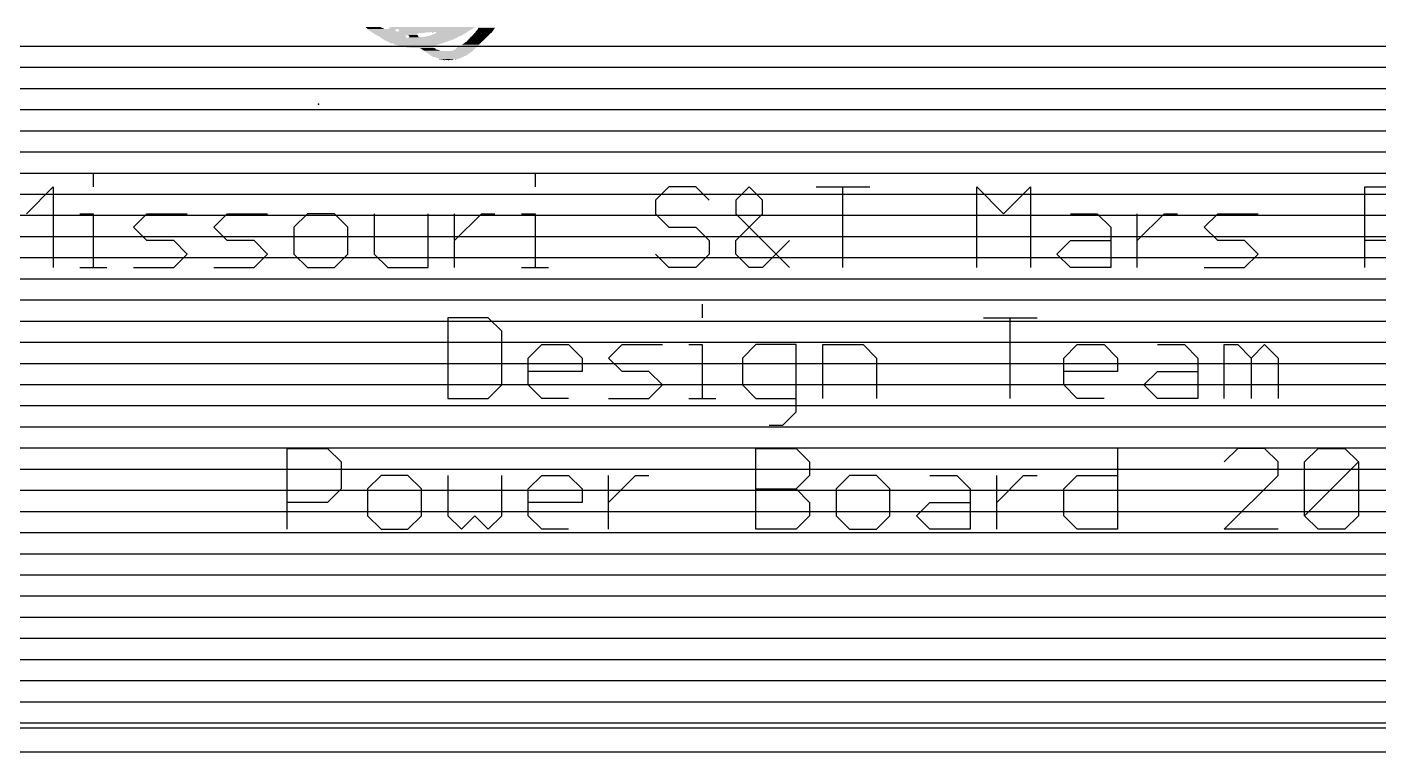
# Model space of a CAD drawing. Extents: x -0.64 to 6, y -0.15 to 7.8.
# Drawn here: x 4.2 to 5.222, y -0.15 to 0.398 of the extents above; entities that cross this region are included whole.
import ezdxf

# ---------------------------------------------------------------- set-up
doc = ezdxf.new("R2010")
doc.units = 0
for name, color, linetype in [('1', 22, 'CONTINUOUS'), ('16', 175, 'CONTINUOUS'), ('20', 6, 'CONTINUOUS'), ('21', 253, 'CONTINUOUS'), ('23', 7, 'CONTINUOUS')]:
    doc.layers.add(name, color=color, linetype=linetype)

# ---------------------------------------------------------------- blocks, each defined once
blk = doc.blocks.new('RECT')
blk.add_solid([(-0.5, -0.5), (0.5, -0.5), (-0.5, 0.5), (0.5, 0.5)])

msp = doc.modelspace()

# ---------------------------------------------------------------- linework, layer by layer
at = {"layer": '1'}
for p, q in [((3.222, 0.384), (5.732, 0.384)), ((3.222, 0.368), (5.732, 0.368)), ((3.222, 0.352), (5.732, 0.352)), ((3.222, 0.336), (5.732, 0.336)), ((3.222, 0.32), (5.732, 0.32)), ((3.222, 0.304), (5.732, 0.304)), ((3.222, 0.288), (5.732, 0.288)), ((3.222, 0.272), (5.732, 0.272)), ((3.222, 0.256), (5.732, 0.256)), ((3.222, 0.24), (5.732, 0.24)), ((3.222, 0.224), (5.732, 0.224)), ((3.222, 0.208), (5.732, 0.208)), ((3.222, 0.192), (5.732, 0.192)), ((3.222, 0.176), (5.732, 0.176)), ((3.222, 0.16), (5.732, 0.16)), ((3.222, 0.144), (5.732, 0.144)), ((3.222, 0.128), (5.732, 0.128)), ((3.222, 0.112), (5.503349, 0.112)), ((3.222, 0.096), (5.480336, 0.096)), ((3.222, 0.08), (5.465707, 0.08)), ((3.222, 0.064), (5.456469, 0.064)), ((3.222, 0.048), (5.450869, 0.048)), ((3.222, 0.032), (5.447, 0.032)), ((3.222, 0.016), (5.447, 0.016)), ((3.222, 0), (5.448726, 0)), ((3.222, -0.016), (5.453013, -0.016)), ((3.222, -0.032), (5.461088, -0.032)), ((3.222, -0.048), (5.472336, -0.048)), ((3.222, -0.064), (5.489492, -0.064)), ((3.222001, -0.08), (5.525244, -0.08)), ((3.216364, -0.096), (5.732, -0.096)), ((-0.172, -0.112), (5.732, -0.112)), ((-0.172, -0.128), (5.732, -0.128)), ((5.732, -0.132), (-0.172, -0.132))]:
    msp.add_line(p, q, dxfattribs=at)
at = {"layer": '16'}
for p, q in [((2.656, 0.384), (5.732, 0.384)), ((2.656, 0.368), (5.732, 0.368)), ((2.656, 0.352), (5.732, 0.352)), ((2.656, 0.336), (5.732, 0.336)), ((2.656, 0.32), (5.732, 0.32)), ((2.654216, 0.304), (5.732, 0.304)), ((2.651034, 0.288), (5.732, 0.288)), ((2.647851, 0.272), (5.732, 0.272)), ((2.644668, 0.256), (5.732, 0.256)), ((2.641416, 0.24), (5.732, 0.24)), ((2.634788, 0.224), (5.732, 0.224)), ((2.628161, 0.208), (5.732, 0.208)), ((2.621534, 0.192), (5.732, 0.192)), ((2.614906, 0.176), (5.732, 0.176)), ((2.605257, 0.16), (5.732, 0.16)), ((2.594566, 0.144), (5.732, 0.144)), ((2.583876, 0.128), (5.732, 0.128)), ((2.573185, 0.112), (5.503349, 0.112)), ((2.557744, 0.096), (5.480336, 0.096)), ((2.541744, 0.08), (5.465707, 0.08)), ((2.525744, 0.064), (5.456469, 0.064)), ((2.504807, 0.048), (5.450869, 0.048)), ((2.480861, 0.032), (5.447, 0.032)), ((2.456188, 0.016), (5.447, 0.016)), ((2.41756, 0), (5.448726, 0)), ((2.367305, -0.016), (5.453013, -0.016)), ((0.598059, -0.032), (5.461088, -0.032)), ((0.591221, -0.048), (5.472336, -0.048)), ((0.581664, -0.064), (5.489492, -0.064)), ((0.565664, -0.08), (5.525244, -0.08)), ((0.539684, -0.096), (5.732, -0.096)), ((-0.172, -0.112), (5.732, -0.112)), ((-0.172, -0.128), (5.732, -0.128)), ((5.732, -0.132), (-0.172, -0.132))]:
    msp.add_line(p, q, dxfattribs=at)
at = {"layer": '20'}
msp.add_line((-0.19, -0.15), (5.75, -0.15), dxfattribs=at)
at = {"layer": '21'}
for p, q in [((4.249634, 0.287727), (4.249634, 0.277552)), ((4.58388, 0.287727), (4.58388, 0.277552)), ((4.199038, 0.257201), (4.219388, 0.277552)), ((4.219388, 0.277552), (4.219388, 0.2165)), ((4.685166, 0.277552), (4.674991, 0.267377)), ((4.705517, 0.277552), (4.685166, 0.277552)), ((4.715692, 0.267377), (4.705517, 0.277552)), ((4.745938, 0.277552), (4.735763, 0.267377)), ((4.756113, 0.267377), (4.745938, 0.277552)), ((4.796534, 0.277552), (4.837236, 0.277552)), ((4.816885, 0.2165), (4.816885, 0.277552)), ((4.918078, 0.2165), (4.918078, 0.277552)), ((4.918078, 0.277552), (4.938429, 0.257201)), ((4.938429, 0.257201), (4.95878, 0.277552)), ((4.95878, 0.277552), (4.95878, 0.2165)), ((5.211809, 0.2165), (5.211809, 0.277552)), ((5.211809, 0.277552), (5.242335, 0.277552)), ((4.674991, 0.267377), (4.674991, 0.257201)), ((4.735763, 0.267377), (4.735763, 0.257201)), ((4.756113, 0.257201), (4.756113, 0.267377)), ((4.239459, 0.257201), (4.249634, 0.257201)), ((4.249634, 0.257201), (4.249634, 0.2165)), ((4.279973, 0.247026), (4.290149, 0.257201)), ((4.290149, 0.257201), (4.320675, 0.257201)), ((4.340745, 0.247026), (4.350921, 0.257201)), ((4.350921, 0.257201), (4.381447, 0.257201)), ((4.411693, 0.257201), (4.401517, 0.247026)), ((4.432043, 0.257201), (4.411693, 0.257201)), ((4.442219, 0.247026), (4.432043, 0.257201)), ((4.462289, 0.257201), (4.462289, 0.226675)), ((4.502991, 0.2165), (4.502991, 0.257201)), ((4.523061, 0.2165), (4.523061, 0.257201)), ((4.523061, 0.236851), (4.543412, 0.257201)), ((4.543412, 0.257201), (4.553587, 0.257201)), ((4.573704, 0.257201), (4.58388, 0.257201)), ((4.58388, 0.257201), (4.58388, 0.2165)), ((4.674991, 0.257201), (4.685166, 0.247026)), ((4.735763, 0.236851), (4.756113, 0.257201)), ((4.735763, 0.257201), (4.776464, 0.2165)), ((4.989025, 0.257201), (5.009376, 0.257201)), ((5.009376, 0.257201), (5.019552, 0.247026)), ((5.039622, 0.2165), (5.039622, 0.257201)), ((5.039622, 0.236851), (5.059973, 0.257201)), ((5.059973, 0.257201), (5.070148, 0.257201)), ((5.090265, 0.247026), (5.100441, 0.257201)), ((5.100441, 0.257201), (5.130967, 0.257201)), ((4.290149, 0.236851), (4.279973, 0.247026)), ((4.350921, 0.236851), (4.340745, 0.247026)), ((4.401517, 0.247026), (4.401517, 0.226675)), ((4.442219, 0.226675), (4.442219, 0.247026)), ((4.685166, 0.247026), (4.705517, 0.247026)), ((4.705517, 0.247026), (4.715692, 0.236851)), ((5.019552, 0.247026), (5.019552, 0.2165)), ((5.100441, 0.236851), (5.090265, 0.247026)), ((4.3105, 0.236851), (4.290149, 0.236851)), ((4.320675, 0.226675), (4.3105, 0.236851)), ((4.371271, 0.236851), (4.350921, 0.236851)), ((4.381447, 0.226675), (4.371271, 0.236851)), ((4.715692, 0.236851), (4.715692, 0.226675)), ((4.735763, 0.226675), (4.735763, 0.236851)), ((4.776464, 0.236851), (4.756113, 0.2165)), ((4.97885, 0.226675), (4.989025, 0.236851)), ((4.989025, 0.236851), (5.019552, 0.236851)), ((5.120791, 0.236851), (5.100441, 0.236851)), ((5.130967, 0.226675), (5.120791, 0.236851)), ((5.242335, 0.236851), (5.211809, 0.236851)), ((4.3105, 0.2165), (4.320675, 0.226675)), ((4.371271, 0.2165), (4.381447, 0.226675)), ((4.401517, 0.226675), (4.411693, 0.2165)), ((4.432043, 0.2165), (4.442219, 0.226675)), ((4.462289, 0.226675), (4.472464, 0.2165)), ((4.685166, 0.2165), (4.674991, 0.226675)), ((4.715692, 0.226675), (4.705517, 0.2165)), ((4.745938, 0.2165), (4.735763, 0.226675)), ((4.989025, 0.2165), (4.97885, 0.226675)), ((5.120791, 0.2165), (5.130967, 0.226675)), ((4.239459, 0.2165), (4.25981, 0.2165)), ((4.279973, 0.2165), (4.3105, 0.2165)), ((4.340745, 0.2165), (4.371271, 0.2165)), ((4.411693, 0.2165), (4.432043, 0.2165)), ((4.472464, 0.2165), (4.502991, 0.2165)), ((4.573704, 0.2165), (4.594055, 0.2165)), ((4.705517, 0.2165), (4.685166, 0.2165)), ((4.756113, 0.2165), (4.745938, 0.2165)), ((5.019552, 0.2165), (4.989025, 0.2165)), ((5.090265, 0.2165), (5.120791, 0.2165)), ((4.710488, 0.188727), (4.710488, 0.178552)), ((4.517997, 0.178552), (4.517997, 0.1175)), ((4.548523, 0.178552), (4.517997, 0.178552)), ((4.558698, 0.168377), (4.548523, 0.178552)), ((4.923143, 0.178552), (4.963844, 0.178552)), ((4.943494, 0.1175), (4.943494, 0.178552)), ((4.558698, 0.127675), (4.558698, 0.168377)), ((4.578769, 0.148026), (4.588944, 0.158201)), ((4.588944, 0.158201), (4.609295, 0.158201)), ((4.609295, 0.158201), (4.61947, 0.148026)), ((4.639541, 0.148026), (4.649716, 0.158201)), ((4.649716, 0.158201), (4.680242, 0.158201)), ((4.700313, 0.158201), (4.710488, 0.158201)), ((4.710488, 0.158201), (4.710488, 0.1175)), ((4.751003, 0.158201), (4.740827, 0.148026)), ((4.781529, 0.158201), (4.751003, 0.158201)), ((4.781529, 0.107325), (4.781529, 0.158201)), ((4.801599, 0.1175), (4.801599, 0.158201)), ((4.801599, 0.158201), (4.832125, 0.158201)), ((4.832125, 0.158201), (4.842301, 0.148026)), ((4.983915, 0.148026), (4.99409, 0.158201)), ((4.99409, 0.158201), (5.014441, 0.158201)), ((5.014441, 0.158201), (5.024616, 0.148026)), ((5.054862, 0.158201), (5.075213, 0.158201)), ((5.075213, 0.158201), (5.085388, 0.148026)), ((5.105459, 0.1175), (5.105459, 0.158201)), ((5.105459, 0.158201), (5.115634, 0.158201)), ((5.115634, 0.158201), (5.125809, 0.148026)), ((5.125809, 0.148026), (5.135985, 0.158201)), ((5.135985, 0.158201), (5.14616, 0.148026)), ((4.578769, 0.127675), (4.578769, 0.148026)), ((4.61947, 0.148026), (4.61947, 0.137851)), ((4.649716, 0.137851), (4.639541, 0.148026)), ((4.740827, 0.148026), (4.740827, 0.127675)), ((4.842301, 0.148026), (4.842301, 0.1175)), ((4.983915, 0.127675), (4.983915, 0.148026)), ((5.024616, 0.148026), (5.024616, 0.137851)), ((5.085388, 0.148026), (5.085388, 0.1175)), ((5.125809, 0.148026), (5.125809, 0.1175)), ((5.14616, 0.148026), (5.14616, 0.1175)), ((4.61947, 0.137851), (4.578769, 0.137851)), ((4.670067, 0.137851), (4.649716, 0.137851)), ((4.680242, 0.127675), (4.670067, 0.137851)), ((5.024616, 0.137851), (4.983915, 0.137851)), ((5.044687, 0.127675), (5.054862, 0.137851)), ((5.054862, 0.137851), (5.085388, 0.137851)), ((4.548523, 0.1175), (4.558698, 0.127675)), ((4.588944, 0.1175), (4.578769, 0.127675)), ((4.670067, 0.1175), (4.680242, 0.127675)), ((4.740827, 0.127675), (4.751003, 0.1175)), ((4.99409, 0.1175), (4.983915, 0.127675)), ((5.054862, 0.1175), (5.044687, 0.127675)), ((4.517997, 0.1175), (4.548523, 0.1175)), ((4.609295, 0.1175), (4.588944, 0.1175)), ((4.639541, 0.1175), (4.670067, 0.1175)), ((4.700313, 0.1175), (4.720663, 0.1175)), ((4.751003, 0.1175), (4.781529, 0.1175)), ((5.014441, 0.1175), (4.99409, 0.1175)), ((5.085388, 0.1175), (5.054862, 0.1175)), ((4.771353, 0.097149), (4.781529, 0.107325)), ((4.761178, 0.097149), (4.771353, 0.097149)), ((4.396453, 0.0185), (4.396453, 0.079552)), ((4.396453, 0.079552), (4.426979, 0.079552)), ((4.426979, 0.079552), (4.437155, 0.069377)), ((4.750956, 0.0185), (4.750956, 0.079552)), ((4.750956, 0.079552), (4.781482, 0.079552)), ((4.781482, 0.079552), (4.791657, 0.069377)), ((5.024616, 0.079552), (5.024616, 0.0185)), ((5.115634, 0.079552), (5.105459, 0.069377)), ((5.135985, 0.079552), (5.115634, 0.079552)), ((5.14616, 0.069377), (5.135985, 0.079552)), ((5.16623, 0.069377), (5.176406, 0.079552)), ((5.176406, 0.079552), (5.196757, 0.079552)), ((5.196757, 0.079552), (5.206932, 0.069377)), ((4.437155, 0.069377), (4.437155, 0.049026)), ((4.791657, 0.069377), (4.791657, 0.059201)), ((5.14616, 0.059201), (5.14616, 0.069377)), ((5.16623, 0.028675), (5.16623, 0.069377)), ((5.16623, 0.028675), (5.206932, 0.069377)), ((5.206932, 0.069377), (5.206932, 0.028675)), ((4.4674, 0.059201), (4.457225, 0.049026)), ((4.487751, 0.059201), (4.4674, 0.059201)), ((4.497926, 0.049026), (4.487751, 0.059201)), ((4.517997, 0.059201), (4.517997, 0.028675)), ((4.558698, 0.028675), (4.558698, 0.059201)), ((4.578769, 0.049026), (4.588944, 0.059201)), ((4.588944, 0.059201), (4.609295, 0.059201)), ((4.609295, 0.059201), (4.61947, 0.049026)), ((4.639541, 0.0185), (4.639541, 0.059201)), ((4.639541, 0.038851), (4.659891, 0.059201)), ((4.659891, 0.059201), (4.670067, 0.059201)), ((4.791657, 0.059201), (4.781482, 0.049026)), ((4.821903, 0.059201), (4.811728, 0.049026)), ((4.842254, 0.059201), (4.821903, 0.059201)), ((4.852429, 0.049026), (4.842254, 0.059201)), ((4.882675, 0.059201), (4.903026, 0.059201)), ((4.903026, 0.059201), (4.913201, 0.049026)), ((4.933272, 0.0185), (4.933272, 0.059201)), ((4.933272, 0.038851), (4.953622, 0.059201)), ((4.953622, 0.059201), (4.963798, 0.059201)), ((4.983915, 0.049026), (4.99409, 0.059201)), ((4.99409, 0.059201), (5.024616, 0.059201)), ((5.105459, 0.0185), (5.14616, 0.059201)), ((4.437155, 0.049026), (4.426979, 0.038851)), ((4.457225, 0.049026), (4.457225, 0.028675)), ((4.497926, 0.028675), (4.497926, 0.049026)), ((4.578769, 0.028675), (4.578769, 0.049026)), ((4.61947, 0.049026), (4.61947, 0.038851)), ((4.750956, 0.049026), (4.781482, 0.049026)), ((4.781482, 0.049026), (4.791657, 0.038851)), ((4.811728, 0.049026), (4.811728, 0.028675)), ((4.852429, 0.028675), (4.852429, 0.049026)), ((4.913201, 0.049026), (4.913201, 0.0185)), ((4.983915, 0.028675), (4.983915, 0.049026)), ((4.426979, 0.038851), (4.396453, 0.038851)), ((4.61947, 0.038851), (4.578769, 0.038851)), ((4.791657, 0.038851), (4.791657, 0.028675)), ((4.8725, 0.028675), (4.882675, 0.038851)), ((4.882675, 0.038851), (4.913201, 0.038851)), ((4.457225, 0.028675), (4.4674, 0.0185)), ((4.487751, 0.0185), (4.497926, 0.028675)), ((4.517997, 0.028675), (4.528172, 0.0185)), ((4.528172, 0.0185), (4.538348, 0.028675)), ((4.538348, 0.028675), (4.548523, 0.0185)), ((4.548523, 0.0185), (4.558698, 0.028675)), ((4.588944, 0.0185), (4.578769, 0.028675)), ((4.791657, 0.028675), (4.781482, 0.0185)), ((4.811728, 0.028675), (4.821903, 0.0185)), ((4.842254, 0.0185), (4.852429, 0.028675)), ((4.882675, 0.0185), (4.8725, 0.028675)), ((4.99409, 0.0185), (4.983915, 0.028675)), ((5.176406, 0.0185), (5.16623, 0.028675)), ((5.206932, 0.028675), (5.196757, 0.0185)), ((4.4674, 0.0185), (4.487751, 0.0185)), ((4.609295, 0.0185), (4.588944, 0.0185)), ((4.781482, 0.0185), (4.750956, 0.0185)), ((4.821903, 0.0185), (4.842254, 0.0185)), ((4.913201, 0.0185), (4.882675, 0.0185)), ((5.024616, 0.0185), (4.99409, 0.0185)), ((5.14616, 0.0185), (5.105459, 0.0185)), ((5.196757, 0.0185), (5.176406, 0.0185))]:
    msp.add_line(p, q, dxfattribs=at)
at = {"layer": '23'}
msp.add_point((4.42, 0.34), dxfattribs=at)

# ---------------------------------------------------------------- block references
at = {"layer": '21', "yscale": 0.0002}
for p, xscale in [((4.4616, 0.39835), 0.011), ((4.4619, 0.39815), 0.0116), ((4.4622, 0.39795), 0.0118), ((4.4625, 0.39775), 0.012), ((4.4628, 0.39755), 0.0122), ((4.4631, 0.39735), 0.0124), ((4.4634, 0.39715), 0.0126), ((4.4637, 0.39695), 0.0128), ((4.4682, 0.39675), 0.0214), ((4.4682, 0.39655), 0.021), ((4.4681, 0.39635), 0.0204), ((4.4682, 0.39615), 0.0202), ((4.4683, 0.39595), 0.02), ((4.4684, 0.39575), 0.0198), ((4.4687, 0.39555), 0.0196), ((4.4692, 0.39535), 0.0194), ((4.4695, 0.39515), 0.0192), ((4.4966, 0.39495), 0.073), ((4.4965, 0.39475), 0.0724), ((4.4828, 0.39455), 0.0446), ((4.4811, 0.39435), 0.0408), ((4.4807, 0.39415), 0.0392), ((4.4792, 0.39395), 0.0354), ((4.4788, 0.39375), 0.0342), ((4.4787, 0.39355), 0.0336), ((4.4785, 0.39335), 0.0328), ((4.4787, 0.39315), 0.0324), ((4.479, 0.39295), 0.0318), ((4.4791, 0.39275), 0.0316), ((4.4793, 0.39255), 0.0312), ((4.4753, 0.39235), 0.0228), ((4.4753, 0.39215), 0.022), ((4.4754, 0.39195), 0.0218), ((4.4756, 0.39175), 0.021), ((4.4758, 0.39155), 0.0206), ((4.476, 0.39135), 0.0202), ((4.4762, 0.39115), 0.0198), ((4.4763, 0.39095), 0.0196), ((4.4765, 0.39075), 0.0196), ((4.4768, 0.39055), 0.0194), ((4.477, 0.39035), 0.0194), ((4.4958, 0.39015), 0.0566), ((4.4957, 0.38995), 0.056), ((4.4956, 0.38975), 0.0554), ((4.4956, 0.38955), 0.0546), ((4.4956, 0.38935), 0.0538), ((4.4955, 0.38915), 0.0532), ((4.4954, 0.38895), 0.0522), ((4.4954, 0.38875), 0.0514), ((4.4756, 0.39695), 0.007), ((4.5048, 0.39715), 0.0634), ((4.5051, 0.39735), 0.0632), ((4.5054, 0.39755), 0.0634), ((4.5056, 0.39775), 0.0634), ((4.5061, 0.39835), 0.064), ((4.506, 0.39815), 0.0638), ((4.5059, 0.39795), 0.0636), ((4.5078, 0.39695), 0.0566), ((4.5082, 0.39675), 0.0554), ((4.5069, 0.39515), 0.0528), ((4.5081, 0.39655), 0.0548), ((4.5072, 0.39535), 0.053), ((4.5081, 0.39635), 0.0544), ((4.5076, 0.39575), 0.0534), ((4.5074, 0.39555), 0.053), ((4.508, 0.39615), 0.0538), ((4.5078, 0.39595), 0.0534), ((4.4915, 0.39235), 0.0072), ((4.5062, 0.39035), 0.0366), ((4.4917, 0.39215), 0.0068), ((4.5066, 0.39055), 0.0366), ((4.4919, 0.39195), 0.0068), ((4.4922, 0.39075), 0.0074), ((4.492, 0.39175), 0.0066), ((4.4921, 0.39155), 0.0068), ((4.4921, 0.39135), 0.0068), ((4.4922, 0.39115), 0.007), ((4.4922, 0.39095), 0.007), ((4.4968, 0.39075), 0.0006), ((4.5117, 0.39075), 0.0272), ((4.5126, 0.39095), 0.0262), ((4.5133, 0.39115), 0.0256), ((4.514, 0.39135), 0.025), ((4.5147, 0.39155), 0.0244), ((4.5153, 0.39175), 0.024), ((4.5159, 0.39195), 0.0236), ((4.5165, 0.39215), 0.0236), ((4.517, 0.39235), 0.0234), ((4.5175, 0.39255), 0.0232), ((4.5066, 0.39455), 0.0006), ((4.5179, 0.39275), 0.0232), ((4.5184, 0.39295), 0.023), ((4.5188, 0.39315), 0.023), ((4.5192, 0.39335), 0.023), ((4.5196, 0.39355), 0.0226), ((4.52, 0.39375), 0.0226), ((4.5207, 0.39455), 0.0236), ((4.5206, 0.39435), 0.023), ((4.5205, 0.39415), 0.0228), ((4.5203, 0.39395), 0.0224), ((4.5393, 0.38875), 0.012), ((4.5395, 0.38895), 0.012), ((4.5397, 0.38915), 0.012), ((4.5399, 0.38935), 0.012), ((4.5401, 0.38955), 0.012), ((4.5403, 0.38975), 0.012), ((4.5405, 0.38995), 0.012), ((4.5408, 0.39035), 0.0122), ((4.5407, 0.39015), 0.012), ((4.541, 0.39055), 0.0122), ((4.5412, 0.39075), 0.0122), ((4.5414, 0.39095), 0.0122), ((4.5416, 0.39115), 0.0122), ((4.5418, 0.39135), 0.0122), ((4.5421, 0.39155), 0.012), ((4.5423, 0.39175), 0.012), ((4.5425, 0.39195), 0.012), ((4.5428, 0.39235), 0.0122), ((4.5427, 0.39215), 0.012), ((4.543, 0.39255), 0.0122), ((4.5432, 0.39275), 0.0122), ((4.5434, 0.39295), 0.0122), ((4.5436, 0.39315), 0.0122), ((4.5438, 0.39335), 0.0122), ((4.544, 0.39355), 0.0122), ((4.5442, 0.39375), 0.0122), ((4.5445, 0.39395), 0.0124), ((4.5448, 0.39415), 0.0126), ((4.545, 0.39455), 0.0126), ((4.5449, 0.39435), 0.0124), ((4.5452, 0.39475), 0.0126), ((4.5454, 0.39515), 0.0126), ((4.5453, 0.39495), 0.0124), ((4.5456, 0.39535), 0.0126), ((4.5458, 0.39555), 0.0126), ((4.5459, 0.39575), 0.0124), ((4.5461, 0.39595), 0.0124), ((4.5463, 0.39615), 0.0124), ((4.5464, 0.39635), 0.0122), ((4.5467, 0.39675), 0.0124), ((4.5466, 0.39655), 0.0122), ((4.5471, 0.39775), 0.0128), ((4.547, 0.39755), 0.0126), ((4.547, 0.39735), 0.0126), ((4.5469, 0.39715), 0.0124), ((4.5468, 0.39695), 0.0122), ((4.5474, 0.39815), 0.013), ((4.5473, 0.39795), 0.0128), ((4.5475, 0.39835), 0.0128), ((4.4952, 0.38855), 0.0506), ((4.4952, 0.38835), 0.0494), ((4.4951, 0.38815), 0.0484), ((4.495, 0.38795), 0.0474), ((4.4949, 0.38775), 0.0464), ((4.4949, 0.38755), 0.0456), ((4.4948, 0.38735), 0.0446), ((4.4949, 0.38715), 0.0432), ((4.4947, 0.38695), 0.0424), ((4.4945, 0.38675), 0.0416), ((4.4944, 0.38655), 0.0406), ((4.4944, 0.38635), 0.0398), ((4.4944, 0.38615), 0.0386), ((4.4948, 0.38595), 0.0366), ((4.4947, 0.38575), 0.0356), ((4.4946, 0.38555), 0.0346), ((4.4944, 0.38535), 0.0338), ((4.4943, 0.38515), 0.0328), ((4.4944, 0.38495), 0.0314), ((4.4947, 0.38475), 0.0296), ((4.4946, 0.38455), 0.0286), ((4.4945, 0.38435), 0.0276), ((4.4944, 0.38415), 0.0266), ((4.4945, 0.38395), 0.0256), ((4.4949, 0.38375), 0.0244), ((4.4958, 0.38355), 0.0222), ((4.4962, 0.38335), 0.0214), ((4.4965, 0.38315), 0.0208), ((4.497, 0.38295), 0.0202), ((4.4988, 0.38275), 0.0174), ((4.5022, 0.38255), 0.0114), ((4.5029, 0.38235), 0.0108), ((4.5031, 0.38215), 0.0108), ((4.5033, 0.38195), 0.0108), ((4.5034, 0.38175), 0.0106), ((4.5037, 0.38155), 0.0108), ((4.5043, 0.38135), 0.0108), ((4.5048, 0.38115), 0.0114), ((4.5054, 0.38095), 0.0118), ((4.5058, 0.38075), 0.0122), ((4.5063, 0.38055), 0.0128), ((4.5072, 0.38035), 0.0142), ((4.5185, 0.38015), 0.036), ((4.5184, 0.37995), 0.0354), ((4.5186, 0.37975), 0.035), ((4.5185, 0.37955), 0.0344), ((4.5184, 0.37935), 0.0338), ((4.5183, 0.37915), 0.0332), ((4.5184, 0.37895), 0.0326), ((4.5184, 0.37875), 0.0318), ((4.5184, 0.37855), 0.0314), ((4.5276, 0.38035), 0.0178), ((4.5286, 0.38055), 0.0162), ((4.5294, 0.38075), 0.015), ((4.5299, 0.38095), 0.0148), ((4.5302, 0.38115), 0.0146), ((4.5304, 0.38135), 0.0146), ((4.5307, 0.38155), 0.0144), ((4.5309, 0.38175), 0.0144), ((4.5312, 0.38195), 0.0142), ((4.5244, 0.38235), 0.0002), ((4.5315, 0.38215), 0.014), ((4.5249, 0.38255), 0.0004), ((4.5318, 0.38235), 0.0138), ((4.5253, 0.38275), 0.0004), ((4.5258, 0.38295), 0.0002), ((4.5323, 0.38255), 0.0132), ((4.526, 0.38315), 0.0002), ((4.5325, 0.38275), 0.0132), ((4.5328, 0.38295), 0.013), ((4.5266, 0.38355), 0.0002), ((4.533, 0.38315), 0.013), ((4.5332, 0.38335), 0.013), ((4.527, 0.38375), 0.0002), ((4.5273, 0.38395), 0.0004), ((4.5335, 0.38355), 0.0128), ((4.5337, 0.38375), 0.0128), ((4.534, 0.38415), 0.013), ((4.5342, 0.38435), 0.013), ((4.534, 0.38395), 0.0126), ((4.5345, 0.38455), 0.0128), ((4.5347, 0.38475), 0.0128), ((4.5349, 0.38495), 0.0128), ((4.5352, 0.38515), 0.0126), ((4.5354, 0.38535), 0.0126), ((4.5356, 0.38555), 0.0126), ((4.5359, 0.38575), 0.0124), ((4.5361, 0.38595), 0.0124), ((4.5363, 0.38615), 0.0124), ((4.5366, 0.38635), 0.0122), ((4.5368, 0.38655), 0.0122), ((4.537, 0.38675), 0.0122), ((4.5373, 0.38695), 0.012), ((4.5375, 0.38715), 0.012), ((4.5378, 0.38735), 0.0118), ((4.538, 0.38755), 0.0118), ((4.5383, 0.38775), 0.012), ((4.5385, 0.38795), 0.012), ((4.5387, 0.38815), 0.012), ((4.5389, 0.38835), 0.012), ((4.5391, 0.38855), 0.012), ((4.5184, 0.37835), 0.031), ((4.5185, 0.37815), 0.0304), ((4.5186, 0.37795), 0.0298), ((4.5187, 0.37775), 0.0292), ((4.5186, 0.37755), 0.0286), ((4.5185, 0.37735), 0.028), ((4.5184, 0.37715), 0.0274), ((4.5184, 0.37695), 0.027), ((4.5184, 0.37675), 0.0262), ((4.5183, 0.37655), 0.0252), ((4.5182, 0.37635), 0.0246), ((4.5182, 0.37615), 0.0238), ((4.5182, 0.37595), 0.0226), ((4.5184, 0.37575), 0.0214), ((4.5184, 0.37555), 0.0206), ((4.5186, 0.37535), 0.0194), ((4.5187, 0.37515), 0.0188), ((4.5188, 0.37495), 0.0178), ((4.5187, 0.37475), 0.0164), ((4.5188, 0.37455), 0.0154), ((4.5117, 0.37415), 0.0008), ((4.5188, 0.37435), 0.0142), ((4.5126, 0.37395), 0.001), ((4.5174, 0.37415), 0.0094), ((4.5134, 0.37375), 0.001), ((4.5143, 0.37355), 0.0008), ((4.5178, 0.37395), 0.0074), ((4.5152, 0.37335), 0.0006), ((4.5179, 0.37375), 0.0056), ((4.518, 0.37355), 0.0034), ((4.5184, 0.37315), 0.0006), ((4.5207, 0.37335), 0.0004), ((4.5216, 0.37355), 0.0006), ((4.5227, 0.37375), 0.0008), ((4.5238, 0.37395), 0.001), ((4.5246, 0.37415), 0.0002)]:
    msp.add_blockref('RECT', p, dxfattribs=dict(at, xscale=xscale))

doc.saveas('drawing.dxf')
